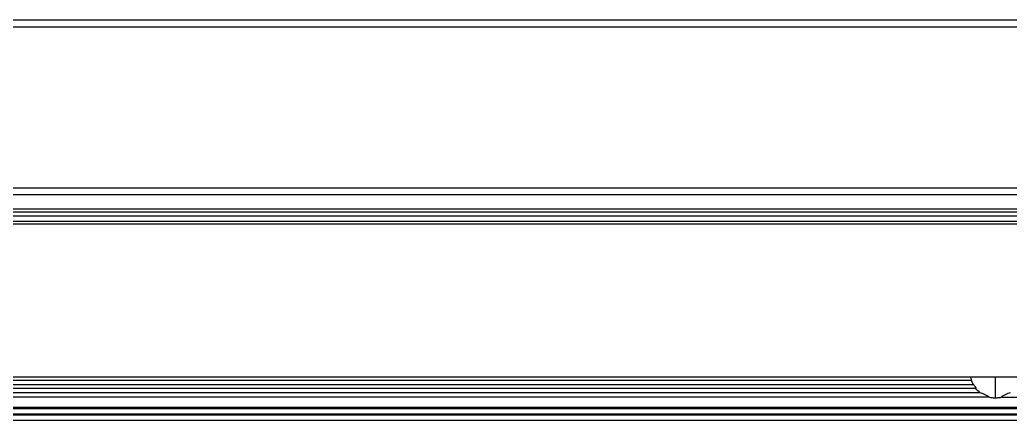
# Model space of a CAD drawing. Header units: millimetres. Extents: x 1291 to 5660, y 748 to 2981.
# Drawn here: x 1551.4 to 1786.7, y 1214.9 to 1310 of the extents above; entities that cross this region are included whole.
import ezdxf

# ---------------------------------------------------------------- set-up
doc = ezdxf.new("R2010")
doc.units = ezdxf.units.MM

msp = doc.modelspace()

# ---------------------------------------------------------------- linework, layer by layer
msp.add_line((1331.01, 1214.9), (2366.35, 1214.9))
for points in [[(2374.44, 1309.81), (2368.97, 1309.81), (2368.98, 1309.16), (2368.99, 1308.51), (2368.09, 1308.35), (2366.94, 1308.28), (1330.41, 1308.28), (1329.25, 1308.35), (1328.37, 1308.51)], [(1330.43, 1310.03), (2366.92, 1310.03)], [(1342.5, 1270.13), (2354.85, 1270.13), (2354.85, 1265.11)], [(2354.85, 1268.45), (1342.5, 1268.45)], [(2369.86, 1265.33), (2369.73, 1265.3), (2369.72, 1265.29), (2369.72, 1265.28), (2369.71, 1265.26), (2369.7, 1265.25), (2369.13, 1265.18), (2368.54, 1265.13), (2368.13, 1265.11), (2367.71, 1265.09), (2367.29, 1265.08), (1329.88, 1265.08), (1329.29, 1265.1), (1328.88, 1265.13), (1328.47, 1265.16)], [(1370.59, 1230.54), (1370.54, 1231.01), (1370.49, 1231.89), (1370.31, 1236.29), (1370.14, 1241.27), (1370.06, 1243.91), (1369.98, 1246.89), (1369.9, 1250.2), (1369.84, 1253.8), (1369.77, 1257.69), (1369.74, 1257.69), (1369.74, 1257.92), (1369.65, 1258.02), (1369.55, 1264.44), (2252.3, 1264.44)], [(2248.6, 1263.36), (1373.25, 1263.36), (1373.26, 1262.99), (1373.27, 1262.62), (1373.27, 1262.35), (1373.28, 1262.09), (1373.28, 1261.58), (2248.57, 1261.58)], [(1374.94, 1225.21), (2248.25, 1225.21), (2248.25, 1225.18)], [(1783.16, 1225.18), (1783.16, 1220.14), (1782.94, 1220.15), (1782.73, 1220.15), (1782.52, 1220.18), (1782.31, 1220.2), (1782.09, 1220.24), (1781.89, 1220.29), (1781.68, 1220.34), (1781.47, 1220.4), (1384.83, 1220.4)], [(1388.37, 1223.4), (1777.93, 1223.4), (1777.81, 1223.65), (1777.7, 1223.9), (1777.59, 1224.14), (1777.51, 1224.4)], [(1388.8, 1224.41), (1777.5, 1224.41)], [(1777.52, 1224.4), (1777.53, 1224.41), (1777.53, 1224.42), (1777.54, 1224.46), (1777.53, 1224.5), (1777.53, 1224.56), (1777.52, 1224.61), (1777.5, 1224.68), (1777.48, 1224.76), (1777.41, 1225), (1777.38, 1225.09), (1777.34, 1225.19)], [(1781.56, 1220.4), (1781.62, 1220.42), (1781.67, 1220.44), (1781.66, 1220.48), (1781.55, 1220.56), (1781.4, 1220.64), (1781.09, 1220.78), (1780.76, 1220.92), (1780.45, 1221.07), (1780.14, 1221.22), (1779.84, 1221.34), (1779.6, 1221.4), (1386.7, 1221.4), (1386.46, 1221.34), (1386.17, 1221.22), (1385.85, 1221.07), (1385.54, 1220.92), (1385.22, 1220.78), (1384.91, 1220.64), (1384.75, 1220.56), (1384.64, 1220.47), (1384.64, 1220.44), (1384.68, 1220.42), (1384.74, 1220.4)], [(1779.59, 1221.4), (1779.32, 1221.63), (1779.06, 1221.88), (1778.82, 1222.13), (1778.59, 1222.41), (1387.71, 1222.41)], [(1778.61, 1222.41), (1778.63, 1222.42), (1778.64, 1222.44), (1778.64, 1222.47), (1778.63, 1222.51), (1778.62, 1222.55), (1778.6, 1222.59), (1778.57, 1222.64), (1778.52, 1222.72), (1778.47, 1222.8), (1778.4, 1222.91), (1778.33, 1223), (1778.25, 1223.1), (1778.18, 1223.19), (1778.11, 1223.27), (1778.04, 1223.33), (1778, 1223.37), (1777.96, 1223.39), (1777.94, 1223.4)], [(1786.72, 1221.4), (1786.47, 1221.34), (1786.18, 1221.22), (1785.87, 1221.07), (1785.55, 1220.92), (1785.23, 1220.78), (1784.92, 1220.64), (1784.76, 1220.56), (1784.66, 1220.47), (1784.66, 1220.44), (1784.7, 1220.42), (1784.76, 1220.4)], [(1784.85, 1220.4), (1784.64, 1220.34), (1784.44, 1220.29), (1784.23, 1220.24), (1784.02, 1220.2), (1783.8, 1220.18), (1783.59, 1220.15), (1783.38, 1220.15), (1783.16, 1220.14)], [(1784.84, 1220.4), (2237.65, 1220.4)], [(2246.61, 1217.6), (2246.3, 1216.99), (2245.99, 1216.39), (2246.93, 1216.43), (2247.8, 1216.5), (2248.61, 1216.59), (2249.34, 1216.7), (2249.96, 1216.83), (2250.44, 1216.96), (2250.78, 1217.13), (2250.91, 1217.3), (2250.91, 1217.68), (2250.91, 1218.06), (2250.75, 1217.83), (2250.31, 1217.71), (2249.65, 1217.7), (2248.8, 1217.76), (2247.82, 1217.84), (2246.76, 1217.89), (1375.23, 1217.89)], [(2246.75, 1217.6), (1375.23, 1217.6)], [(1375.86, 1216.39), (2245.99, 1216.39)]]:
    msp.add_lwpolyline(points)
for points in [[(1368.98, 1265.04, 0.021038), (1370.44, 1216.8), (1370.68, 1216.63), (1371.29, 1216.48), (1372.17, 1216.36), (1373.26, 1216.26), (1374.51, 1216.2), (1375.86, 1216.18), (2245.99, 1216.18), (2247.34, 1216.2), (2248.6, 1216.26), (2249.69, 1216.36), (2250.56, 1216.48), (2251.17, 1216.63), (2251.41, 1216.8, 0.021106), (2252.87, 1265.04)], [(2248.57, 1262.09), (1373.28, 1262.09, 0.407565)]]:
    msp.add_lwpolyline(points, format="xyb")

doc.saveas('drawing.dxf')
